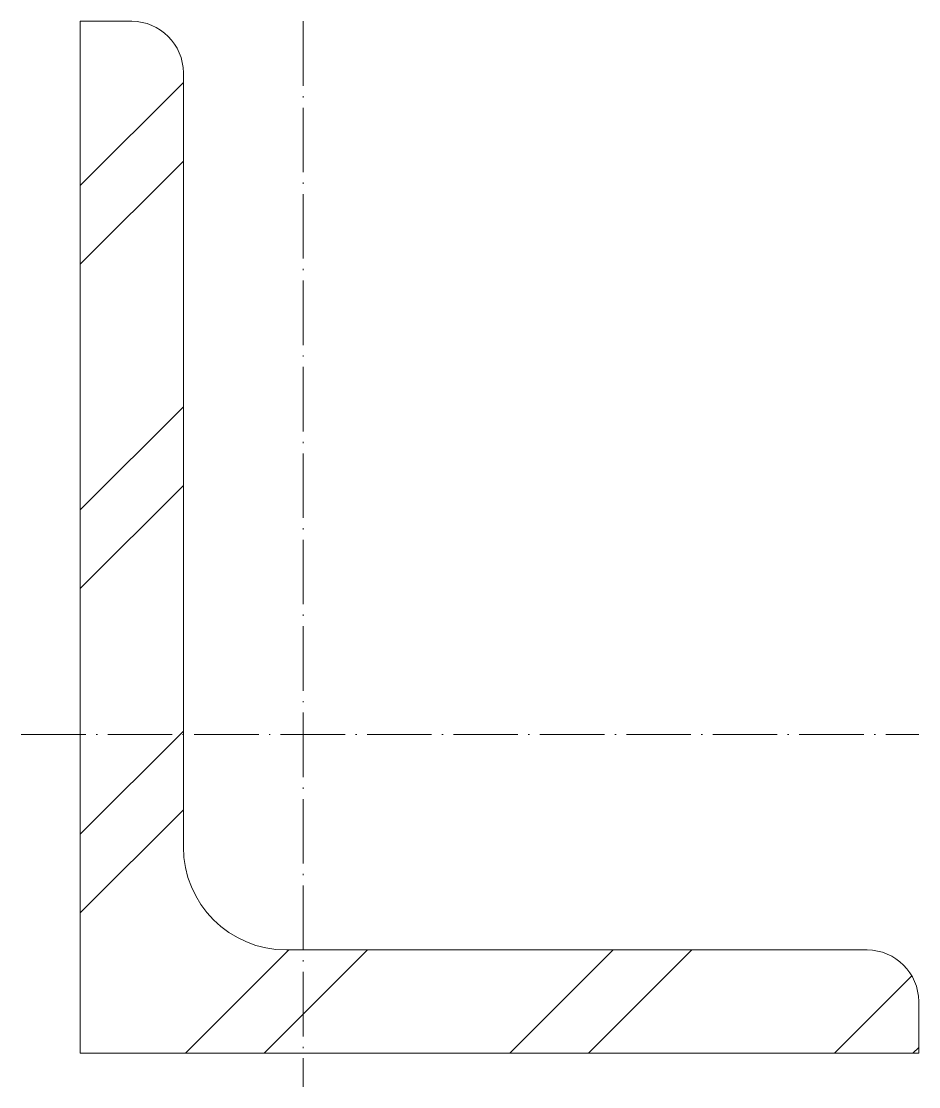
# Model space of a CAD drawing. Header units: metres. Extents: x -4.6 to 65, y -2.6 to 80.
import ezdxf

# ---------------------------------------------------------------- set-up
doc = ezdxf.new("R2010")
doc.units = ezdxf.units.M
doc.linetypes.add('MV_hartlijn_staal', pattern=[6.6, 5, -0.8, 0, -0.8])
doc.layers.add('A-DETL-GENF', color=92, linetype='Continuous', lineweight=18)

# ---------------------------------------------------------------- blocks, each defined once
blk = doc.blocks.new('28 Staalprofielen- L-2d - L80_65_8-3533017-00_0 Basismaterialen')
at = {"layer": 'A-DETL-GENF', "lineweight": 13}
h = blk.add_hatch(dxfattribs=at)
h.set_pattern_fill('FP_183', color=256, style=0, pattern_type=2)
h.set_pattern_definition([(45, (2538.247, -4183.567), (-12.57236, 12.57236), []), (45, (2538.247, -4164.517), (-12.57236, 12.57236), [])])
h.paths.add_polyline_path([(65, 0), (65, 4), (64.864, 5.035), (64.464, 6), (63.828, 6.828), (63, 7.464), (62.035, 7.864), (61, 8), (16, 8), (13.929, 8.273), (12, 9.072), (10.343, 10.343), (9.072, 12), (8.273, 13.929), (8, 16), (8, 76), (7.864, 77.035), (7.464, 78), (6.828, 78.828), (6, 79.464), (5.035, 79.864), (4, 80), (0, 80), (0, 0)])
at = {"layer": 'A-DETL-GENF'}
for p, q in [((4, 80), (0, 80)), ((0, 80), (0, 0)), ((8, 16), (8, 76)), ((61, 8), (16, 8)), ((65, 0), (65, 4)), ((0, 0), (65, 0))]:
    blk.add_line(p, q, dxfattribs=at)
at = {"layer": 'A-DETL-GENF', "linetype": 'MV_hartlijn_staal', "lineweight": 13}
for p, q in [((17.3, 80), (17.3, -2.6)), ((-4.559, 24.7), (65, 24.7))]:
    blk.add_line(p, q, dxfattribs=at)
at = {"layer": 'A-DETL-GENF'}
for centre, radius, start, end in [((4, 76), 4, 360, 90), ((16, 16), 8, 180, 270), ((61, 4), 4, 360, 90)]:
    blk.add_arc(centre, radius, start, end, dxfattribs=at)

msp = doc.modelspace()

# ---------------------------------------------------------------- block references
msp.add_blockref('28 Staalprofielen- L-2d - L80_65_8-3533017-00_0 Basismaterialen', (0, 0))

doc.saveas('drawing.dxf')
